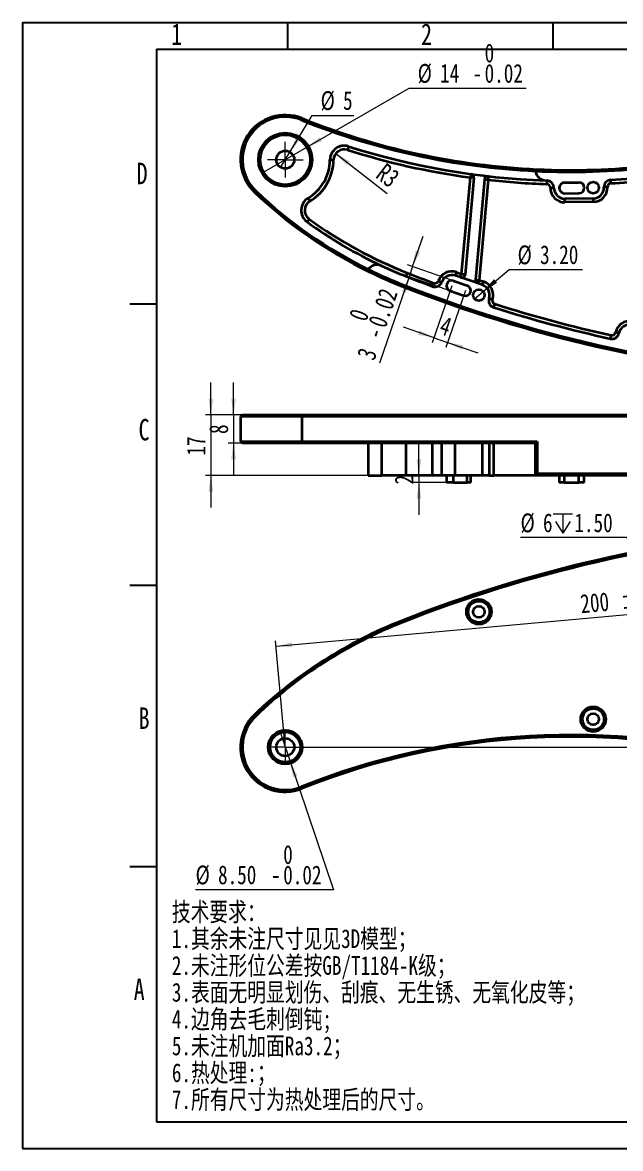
# Model space of a CAD drawing. Header units: millimetres. Extents: x 0 to 297, y 0 to 210.
# Drawn here: x 0 to 111.6, y 0 to 210 of the extents above; entities that cross this region are included whole.
import ezdxf

# ---------------------------------------------------------------- set-up
doc = ezdxf.new("R2010")
doc.units = ezdxf.units.MM
doc.linetypes.add('SLD-中心线', pattern=[34.29, 30.48, -1.27, 1.27, -1.27])
doc.linetypes.add('SLD-实线', pattern=[0])
for name, color, linetype in [('中心线层', 1, 'SLD-中心线'), ('尺寸线层', 83, 'SLD-实线'), ('文本', 7, 'SLD-实线')]:
    doc.layers.add(name, color=color, linetype=linetype)
doc.layers.add('粗实线层', color=7, linetype='SLD-实线', lineweight=35)
doc.styles.add('SLDTEXTSTYLE0', font='长仿宋体', dxfattribs={"bigfont": 'bigfont'})
doc.styles.add('SLDTEXTSTYLE1', font='长仿宋体')
doc.styles.add('SLDTEXTSTYLE2', font='长仿宋体')
doc.dimstyles.new('SLDDIMSTYLE0', dxfattribs={"dimtxt": 3.5, "dimasz": 3, "dimexe": 0, "dimexo": 0.0625, "dimgap": 0.875, "dimtad": 2, "dimlfac": 1.5, "dimrnd": 1e-09, "dimzin": 12, "dimdsep": 46, "dimtxsty": 'SLDTEXTSTYLE2', "dimsah": 1, "dimcen": 0.09, "dimadec": 0, "dimazin": 3, "dimtfac": 1, "dimtmove": 0, "dimatfit": 0, "dimfxl": 0, "dimfrac": 2, "dimtolj": 1, "dimtzin": 12, "dimarcsym": 0})
doc.dimstyles.new('SLDDIMSTYLE1', dxfattribs={"dimtxt": 3.5, "dimasz": 3, "dimexe": 0, "dimexo": 0.0625, "dimgap": 0.875, "dimtad": 0, "dimtih": 1, "dimtoh": 1, "dimlfac": 1.5, "dimrnd": 1e-09, "dimzin": 12, "dimdsep": 46, "dimtxsty": 'SLDTEXTSTYLE2', "dimblk1": 'NONE', "dimsah": 1, "dimcen": 0, "dimadec": 0, "dimazin": 3, "dimtfac": 1, "dimtmove": 0, "dimatfit": 3, "dimldrblk": 'NONE', "dimfxl": 0, "dimfrac": 2, "dimtolj": 1, "dimtzin": 12, "dimarcsym": 0})
doc.dimstyles.new('SLDDIMSTYLE10', dxfattribs={"dimtxt": 3.5, "dimasz": 3, "dimexe": 0, "dimexo": 0.0625, "dimgap": 0.875, "dimtad": 2, "dimlfac": 1.5, "dimrnd": 1e-09, "dimzin": 12, "dimdsep": 46, "dimtxsty": 'SLDTEXTSTYLE2', "dimblk1": 'NONE', "dimsah": 1, "dimcen": 0, "dimadec": 0, "dimazin": 3, "dimtol": 1, "dimtm": 0.02, "dimtfac": 1, "dimtmove": 0, "dimatfit": 3, "dimldrblk": 'NONE', "dimfxl": 0, "dimfrac": 2, "dimtolj": 1, "dimarcsym": 0})
doc.dimstyles.new('SLDDIMSTYLE11', dxfattribs={"dimtxt": 3.5, "dimasz": 3, "dimexe": 0, "dimexo": 0.0625, "dimgap": 0.875, "dimtad": 2, "dimlfac": 1.5, "dimrnd": 1e-09, "dimzin": 12, "dimdsep": 46, "dimtxsty": 'SLDTEXTSTYLE2', "dimsah": 1, "dimcen": 0, "dimadec": 0, "dimazin": 3, "dimtfac": 1, "dimtofl": 0, "dimtmove": 0, "dimatfit": 3, "dimfxl": 0, "dimfrac": 2, "dimtolj": 1, "dimtzin": 12, "dimarcsym": 0})
doc.dimstyles.new('SLDDIMSTYLE2', dxfattribs={"dimtxt": 3.5, "dimasz": 3, "dimexe": 0, "dimexo": 0.0625, "dimgap": 0.875, "dimtad": 2, "dimlfac": 1.5, "dimrnd": 1e-09, "dimzin": 12, "dimdsep": 46, "dimtxsty": 'SLDTEXTSTYLE2', "dimsah": 1, "dimcen": 0.09, "dimadec": 0, "dimazin": 3, "dimtol": 1, "dimtp": 0.02, "dimtm": 0.02, "dimtfac": 1, "dimtofl": 0, "dimtmove": 0, "dimatfit": 3, "dimfxl": 0, "dimfrac": 2, "dimtolj": 1, "dimarcsym": 0})
doc.dimstyles.new('SLDDIMSTYLE3', dxfattribs={"dimtxt": 3.5, "dimasz": 3, "dimexe": 0, "dimexo": 0.0625, "dimgap": 0.875, "dimtad": 2, "dimlfac": 1.5, "dimrnd": 1e-09, "dimzin": 4, "dimdsep": 46, "dimtxsty": 'SLDTEXTSTYLE2', "dimblk1": 'NONE', "dimsah": 1, "dimcen": 0, "dimadec": 0, "dimazin": 1, "dimtol": 1, "dimtm": 0.02, "dimtfac": 1, "dimtmove": 0, "dimatfit": 3, "dimldrblk": 'NONE', "dimfxl": 0, "dimfrac": 2, "dimtolj": 1, "dimarcsym": 0})
doc.dimstyles.new('SLDDIMSTYLE4', dxfattribs={"dimtxt": 3.5, "dimasz": 3, "dimexe": 0, "dimexo": 0.0625, "dimgap": 0.875, "dimtad": 2, "dimlfac": 1.5, "dimrnd": 1e-09, "dimzin": 12, "dimdsep": 46, "dimtxsty": 'SLDTEXTSTYLE2', "dimsah": 1, "dimcen": 0.09, "dimadec": 0, "dimazin": 3, "dimtfac": 1, "dimtofl": 0, "dimtmove": 0, "dimatfit": 3, "dimfxl": 0, "dimfrac": 2, "dimtolj": 1, "dimtzin": 12, "dimarcsym": 0})
doc.dimstyles.new('SLDDIMSTYLE5', dxfattribs={"dimtxt": 3.5, "dimasz": 3, "dimexe": 0, "dimexo": 0.0625, "dimgap": 0.875, "dimtad": 2, "dimlfac": 1.5, "dimrnd": 1e-09, "dimzin": 12, "dimdsep": 46, "dimtxsty": 'SLDTEXTSTYLE2', "dimblk1": 'NONE', "dimsah": 1, "dimcen": 0, "dimadec": 0, "dimazin": 3, "dimtfac": 1, "dimtmove": 0, "dimatfit": 3, "dimldrblk": 'NONE', "dimfxl": 0, "dimfrac": 2, "dimtolj": 1, "dimtzin": 12, "dimarcsym": 0})
doc.dimstyles.new('SLDDIMSTYLE8', dxfattribs={"dimtxt": 3.5, "dimasz": 3, "dimexe": 0, "dimexo": 0.0625, "dimgap": 0.875, "dimtad": 2, "dimlfac": 1.5, "dimrnd": 1e-09, "dimzin": 12, "dimdsep": 46, "dimtxsty": 'SLDTEXTSTYLE2', "dimsah": 1, "dimcen": 0.09, "dimadec": 0, "dimazin": 3, "dimtol": 1, "dimtm": 0.02, "dimtfac": 1, "dimtmove": 0, "dimatfit": 0, "dimfxl": 0, "dimfrac": 2, "dimtolj": 1, "dimarcsym": 0})
doc.dimstyles.new('SLDDIMSTYLE9', dxfattribs={"dimtxt": 3.5, "dimasz": 3, "dimexe": 0, "dimexo": 0.0625, "dimgap": 0.875, "dimtad": 2, "dimlfac": 1.5, "dimrnd": 1e-09, "dimzin": 4, "dimdsep": 46, "dimtxsty": 'SLDTEXTSTYLE2', "dimblk1": 'NONE', "dimsah": 1, "dimcen": 0, "dimadec": 0, "dimazin": 1, "dimtfac": 1, "dimtmove": 0, "dimatfit": 3, "dimldrblk": 'NONE', "dimfxl": 0, "dimfrac": 2, "dimtolj": 1, "dimtzin": 12, "dimarcsym": 0})

# ---------------------------------------------------------------- blocks, each defined once
blk = doc.blocks.new('_D')
at = {"layer": '尺寸线层', "linetype": 'SLD-实线', "lineweight": 18}
for p, q in [((39.37, 136.86), (39.37, 142.86)), ((41.02, 136.86), (38.37, 136.86)), ((39.37, 136.86), (39.37, 131.53)), ((41.02, 131.53), (38.37, 131.53)), ((39.37, 131.53), (39.37, 125.53))]:
    blk.add_line(p, q, dxfattribs=at)
for points in [[(39.37, 136.86), (39.82, 139.86), (38.92, 139.86)], [(39.37, 131.53), (38.92, 128.53), (39.82, 128.53)]]:
    blk.add_solid(points, dxfattribs=at)
at = {"layer": '尺寸线层', "linetype": 'SLD-实线', "lineweight": 18, "insert": (34.86, 133.26), "char_height": 3.5, "attachment_point": 1, "rotation": 90, "style": 'SLDTEXTSTYLE2'}
blk.add_mtext('8', dxfattribs=at)
blk = doc.blocks.new('_D_1')
at = {"layer": '尺寸线层', "linetype": 'SLD-实线', "lineweight": 18}
for p, q in [((35.14, 136.86), (35.14, 142.86)), ((41.02, 136.86), (34.14, 136.86)), ((35.14, 136.86), (35.14, 125.53)), ((64.52, 125.53), (34.14, 125.53)), ((35.14, 125.53), (35.14, 119.53))]:
    blk.add_line(p, q, dxfattribs=at)
for points in [[(35.14, 136.86), (35.59, 139.86), (34.69, 139.86)], [(35.14, 125.53), (34.69, 122.53), (35.59, 122.53)]]:
    blk.add_solid(points, dxfattribs=at)
at = {"layer": '尺寸线层', "linetype": 'SLD-实线', "lineweight": 18, "insert": (30.63, 129.24), "char_height": 3.5, "attachment_point": 1, "rotation": 90, "style": 'SLDTEXTSTYLE2'}
blk.add_mtext('17', dxfattribs=at)
blk = doc.blocks.new('_D_2')
at = {"layer": '尺寸线层', "linetype": 'SLD-实线', "lineweight": 18}
for p, q in [((73.96, 125.53), (73.96, 131.53)), ((80.75, 125.53), (72.96, 125.53)), ((80.43, 124.19), (72.96, 124.19)), ((73.96, 125.53), (73.96, 124.19)), ((73.96, 124.19), (73.96, 118.19))]:
    blk.add_line(p, q, dxfattribs=at)
for points in [[(73.96, 125.53), (74.41, 128.53), (73.51, 128.53)], [(73.96, 124.19), (73.51, 121.19), (74.41, 121.19)]]:
    blk.add_solid(points, dxfattribs=at)
at = {"layer": '尺寸线层', "linetype": 'SLD-实线', "lineweight": 18, "insert": (69.44, 123.85), "char_height": 3.5, "attachment_point": 1, "rotation": 90, "style": 'SLDTEXTSTYLE2'}
blk.add_mtext('2', dxfattribs=at)
blk = doc.blocks.new('SW_SYMBOL_HOLE_DEPTH')
at = {"layer": '尺寸线层', "color": 0, "linetype": 'SLD-实线', "lineweight": 18}
for p, q in [((0, 875), (800, 875)), ((100, 555), (400, 75)), ((400, 875), (400, 75)), ((700, 555), (400, 75))]:
    blk.add_line(p, q, dxfattribs=at)
blk = doc.blocks.new('_D_3')
at = {"layer": '尺寸线层', "linetype": 'SLD-实线', "lineweight": 18}
for p, q in [((112.67, 113.94), (92.92, 113.94)), ((117, 110), (112.67, 113.94)), ((119.96, 107.31), (117, 110))]:
    blk.add_line(p, q, dxfattribs=at)
blk.add_solid([(117, 110), (115.08, 112.36), (114.48, 111.69)], dxfattribs=at)
at = {"layer": '尺寸线层', "linetype": 'SLD-实线', "lineweight": 18, "xscale": 0.004511737089201878, "yscale": 0.004511737089201878, "zscale": 0.004511737089201878}
blk.add_blockref('SW_SYMBOL_HOLE_DEPTH', (99, 114.42), dxfattribs=at)
at = {"layer": '尺寸线层', "linetype": 'SLD-实线', "lineweight": 18, "char_height": 3.5, "attachment_point": 1, "style": 'SLDTEXTSTYLE2'}
for s, insert in [('%%c', (92.92, 118.43)), ('6', (97.11, 118.45)), ('1.50', (102.97, 118.45))]:
    blk.add_mtext(s, dxfattribs=dict(at, insert=insert))
blk = doc.blocks.new('_None')
blk = doc.blocks.new('_D_4')
at = {"layer": '尺寸线层', "linetype": 'SLD-实线', "lineweight": 18}
for p, q in [((47.32, 93.67), (180.11, 105.67)), ((181.81, 86.86), (180.02, 106.66)), ((49.02, 74.86), (47.23, 94.66))]:
    blk.add_line(p, q, dxfattribs=at)
for points in [[(180.11, 105.67), (177.08, 105.85), (177.17, 104.95)], [(47.32, 93.67), (50.35, 93.49), (50.27, 94.39)]]:
    blk.add_solid(points, dxfattribs=at)
at = {"layer": '尺寸线层', "linetype": 'SLD-实线', "lineweight": 18, "char_height": 3.5, "attachment_point": 1, "rotation": 5.1636, "style": 'SLDTEXTSTYLE2'}
for s, insert in [('200', (103.93, 103.31)), (' ±0.02', (109.67, 103.83))]:
    blk.add_mtext(s, dxfattribs=dict(at, insert=insert))
blk = doc.blocks.new('_D_5')
at = {"layer": '尺寸线层', "linetype": 'SLD-实线', "lineweight": 18}
for p, q in [((48.11, 77.54), (49.93, 72.17)), ((49.93, 72.17), (58.01, 48.26)), ((58.01, 48.26), (32.29, 48.26))]:
    blk.add_line(p, q, dxfattribs=at)
blk.add_solid([(49.93, 72.17), (50.46, 69.19), (51.31, 69.48)], dxfattribs=at)
at = {"layer": '尺寸线层', "linetype": 'SLD-实线', "lineweight": 18, "char_height": 3.5, "attachment_point": 1, "style": 'SLDTEXTSTYLE2'}
for s, insert in [('0', (48.64, 56.57)), ('%%c', (32.29, 52.77)), ('8.50', (36.48, 52.79)), ('0.02', (48.64, 52.77)), ('-', (46.38, 52.77))]:
    blk.add_mtext(s, dxfattribs=dict(at, insert=insert))
blk = doc.blocks.new('_D_6')
at = {"layer": '尺寸线层', "linetype": 'SLD-实线', "lineweight": 18}
for p, q in [((195.81, 86.86), (210.43, 86.86)), ((209.43, 74.86), (209.43, 86.86)), ((52.35, 74.86), (210.43, 74.86)), ((209.43, 74.86), (209.43, 69.57))]:
    blk.add_line(p, q, dxfattribs=at)
for points in [[(209.43, 86.86), (208.98, 83.86), (209.88, 83.86)], [(209.43, 74.86), (209.88, 77.86), (208.98, 77.86)]]:
    blk.add_solid(points, dxfattribs=at)
at = {"layer": '尺寸线层', "linetype": 'SLD-实线', "lineweight": 18, "insert": (204.92, 69.57), "char_height": 3.5, "attachment_point": 1, "rotation": 90, "style": 'SLDTEXTSTYLE2'}
blk.add_mtext('18', dxfattribs=at)
blk = doc.blocks.new('SW_CENTERMARKSYMBOL_2')
at = {"layer": '中心线层', "color": 0, "linetype": 'SLD-中心线', "lineweight": 18}
for p, q in [((0, 1.67), (0, 3.33)), ((-1.67, 0), (-3.33, 0)), ((0, 0), (-1.67, 0)), ((0, 0), (0, 1.67)), ((0, 0), (0, -1.67)), ((0, 0), (1.67, 0)), ((1.67, 0), (3.33, 0)), ((0, -1.67), (0, -3.33))]:
    blk.add_line(p, q, dxfattribs=at)
blk = doc.blocks.new('_D_10')
at = {"layer": '尺寸线层', "linetype": 'SLD-实线', "lineweight": 18}
for p, q in [((49.88, 185.84), (54.03, 192.68)), ((54.03, 192.68), (61.82, 192.68)), ((48.16, 182.98), (49.88, 185.84))]:
    blk.add_line(p, q, dxfattribs=at)
blk.add_solid([(49.88, 185.84), (51.82, 188.17), (51.05, 188.63)], dxfattribs=at)
at = {"layer": '尺寸线层', "linetype": 'SLD-实线', "lineweight": 18, "char_height": 3.5, "attachment_point": 1, "style": 'SLDTEXTSTYLE2'}
for s, insert in [('%%c', (55.62, 197.19)), ('5', (59.8, 197.21))]:
    blk.add_mtext(s, dxfattribs=dict(at, insert=insert))
blk = doc.blocks.new('_D_13')
at = {"layer": '尺寸线层', "linetype": 'SLD-实线', "lineweight": 18}
for p, q in [((72.79, 164.47), (74.73, 170.14)), ((80.43, 161.85), (71.84, 164.79)), ((72.79, 164.47), (72.14, 162.58)), ((72.14, 162.58), (66.61, 146.45)), ((79.78, 159.95), (71.19, 162.9))]:
    blk.add_line(p, q, dxfattribs=at)
for points in [[(72.79, 164.47), (74.19, 167.16), (73.33, 167.45)], [(72.14, 162.58), (70.74, 159.88), (71.59, 159.59)]]:
    blk.add_solid(points, dxfattribs=at)
at = {"layer": '尺寸线层', "linetype": 'SLD-实线', "lineweight": 18, "char_height": 3.5, "attachment_point": 1, "rotation": 71.0623, "style": 'SLDTEXTSTYLE2'}
for s, insert in [('0.02', (64.41, 153.96)), ('0', (60.81, 155.19)), ('-', (63.68, 151.82)), ('3', (62.31, 147.92))]:
    blk.add_mtext(s, dxfattribs=dict(at, insert=insert))
blk = doc.blocks.new('_D_14')
at = {"layer": '尺寸线层', "linetype": 'SLD-实线', "lineweight": 18}
for p, q in [((80.1, 160.9), (76.45, 150.26)), ((82.62, 160.04), (78.97, 149.4)), ((76.78, 151.21), (71.1, 153.15)), ((76.78, 151.21), (79.3, 150.34)), ((79.3, 150.34), (84.97, 148.39))]:
    blk.add_line(p, q, dxfattribs=at)
for points in [[(76.78, 151.21), (74.08, 152.61), (73.79, 151.75)], [(79.3, 150.34), (81.99, 148.94), (82.28, 149.79)]]:
    blk.add_solid(points, dxfattribs=at)
at = {"layer": '尺寸线层', "linetype": 'SLD-实线', "lineweight": 18, "insert": (78.69, 155.32), "char_height": 3.5, "attachment_point": 1, "rotation": 341.0623, "style": 'SLDTEXTSTYLE2'}
blk.add_mtext('4', dxfattribs=at)
blk = doc.blocks.new('_D_15')
at = {"layer": '尺寸线层', "linetype": 'SLD-实线', "lineweight": 18}
for p, q in [((85.96, 159.86), (90.78, 163.91)), ((90.78, 163.91), (104.46, 163.91)), ((84.33, 158.48), (85.96, 159.86))]:
    blk.add_line(p, q, dxfattribs=at)
blk.add_solid([(85.96, 159.86), (88.55, 161.44), (87.97, 162.13)], dxfattribs=at)
at = {"layer": '尺寸线层', "linetype": 'SLD-实线', "lineweight": 18, "char_height": 3.5, "attachment_point": 1, "style": 'SLDTEXTSTYLE2'}
for s, insert in [('%%c', (92.37, 168.42)), ('3.20', (96.56, 168.45))]:
    blk.add_mtext(s, dxfattribs=dict(at, insert=insert))
blk = doc.blocks.new('_D_16')
at = {"layer": '尺寸线层', "linetype": 'SLD-实线', "lineweight": 18}
for p, q in [((53.06, 186.74), (72.14, 197.76)), ((72.14, 197.76), (94, 197.76)), ((44.98, 182.08), (53.06, 186.74))]:
    blk.add_line(p, q, dxfattribs=at)
blk.add_solid([(53.06, 186.74), (55.89, 187.85), (55.44, 188.63)], dxfattribs=at)
at = {"layer": '尺寸线层', "linetype": 'SLD-实线', "lineweight": 18, "char_height": 3.5, "attachment_point": 1, "style": 'SLDTEXTSTYLE2'}
for s, insert in [('0', (86.22, 206.07)), ('%%c', (73.73, 202.27)), ('14', (77.92, 202.3)), ('0.02', (86.22, 202.27)), ('-', (83.96, 202.27))]:
    blk.add_mtext(s, dxfattribs=dict(at, insert=insert))
blk = doc.blocks.new('_D_17')
at = {"layer": '尺寸线层', "linetype": 'SLD-实线', "lineweight": 18}
blk.add_line((58.43, 185.57), (68.02, 178.13), dxfattribs=at)
blk.add_solid([(58.43, 185.57), (60.53, 183.38), (61.08, 184.09)], dxfattribs=at)
at = {"layer": '尺寸线层', "linetype": 'SLD-实线', "lineweight": 18, "insert": (67.82, 183.97), "char_height": 3.5, "attachment_point": 1, "rotation": 322.5202, "style": 'SLDTEXTSTYLE2'}
blk.add_mtext('R3', dxfattribs=at)
blk = doc.blocks.new('SW_CENTERMARKSYMBOL_15')
at = {"layer": '中心线层', "color": 0, "linetype": 'SLD-中心线', "lineweight": 18}
for p, q in [((0, 1.67), (0, 3.33)), ((-1.67, 0), (-3.33, 0)), ((0, 0), (-1.67, 0)), ((0, 0), (0, 1.67)), ((0, 0), (0, -1.67)), ((0, 0), (1.67, 0)), ((1.67, 0), (3.33, 0)), ((0, -1.67), (0, -3.33))]:
    blk.add_line(p, q, dxfattribs=at)

msp = doc.modelspace()

# ---------------------------------------------------------------- linework, layer by layer
for p, q in [((0, 210), (297, 210)), ((0, 210), (0, 0)), ((49.5, 205), (49.5, 210)), ((99, 205), (99, 210)), ((25, 205), (25, 5)), ((25, 205), (292, 205)), ((25, 157.5), (20, 157.5)), ((25, 105), (20, 105)), ((25, 52.5), (20, 52.5)), ((25, 5), (292, 5)), ((0, 0), (297, 0))]:
    msp.add_line(p, q)
at = {"layer": '粗实线层', "linetype": 'SLD-实线', "lineweight": 35}
for p, q in [((52.1238, 192.1444), (51.9997, 191.835)), ((60.8289, 186.8944), (60.6268, 186.2591)), ((57.3538, 184.3671), (58.0205, 184.3636)), ((81.9341, 163.0909), (83.5524, 181.0786)), ((84.2164, 181.0189), (82.5981, 163.0312)), ((83.6431, 181.7391), (83.5524, 181.0786)), ((84.2164, 181.0189), (83.5524, 181.0786)), ((86.198, 180.7249), (84.5167, 162.0367)), ((86.862, 180.6651), (85.1807, 161.977)), ((86.198, 180.7249), (86.862, 180.6651)), ((86.9366, 181.3276), (86.862, 180.6651)), ((109.789, 180.013), (109.7522, 180.6786)), ((43.2801, 178.3696), (43.5097, 178.6112)), ((97.8404, 180.5402), (97.819, 179.8739)), ((98.4801, 179.181), (99.1467, 179.171)), ((101.1349, 180.1409), (103.8014, 180.1719)), ((109.1442, 179.3048), (108.478, 179.2794)), ((53.6295, 176.6801), (53.2881, 177.2527)), ((101.1581, 178.1411), (103.8246, 178.172)), ((106.5027, 177.2031), (101.1697, 177.1411)), ((101.1775, 176.4745), (101.1697, 177.1411)), ((106.5105, 176.5365), (101.1775, 176.4745)), ((106.5105, 176.5365), (106.5027, 177.2031)), ((53.4782, 173.3442), (53.0864, 172.8048)), ((71.7462, 163.3182), (71.5017, 162.698)), ((77.5921, 161.8026), (78.2194, 161.5771)), ((80.426, 161.8463), (82.9484, 160.9809)), ((80.9669, 163.4228), (80.7506, 162.7922)), ((85.7952, 161.0613), (80.7506, 162.7922)), ((80.9669, 163.4228), (81.9341, 163.0909)), ((81.7178, 162.4604), (81.9341, 163.0909)), ((82.5981, 163.0312), (81.9341, 163.0909)), ((84.5167, 162.0367), (85.1807, 161.977)), ((84.9643, 161.3464), (85.1807, 161.977)), ((85.1807, 161.977), (86.0116, 161.6919)), ((70.8902, 161.1475), (70.768, 160.8374)), ((76.7447, 161.4082), (76.5133, 160.7829)), ((79.777, 159.9546), (82.2993, 159.0892)), ((85.7952, 161.0613), (86.0116, 161.6919)), ((87.0472, 158.5482), (87.6808, 158.3411)), ((87.9063, 156.8739), (88.1076, 157.5094)), ((109.7072, 151.028), (109.8509, 151.679)), ((111.2887, 152.0479), (110.6364, 152.1856)), ((41.0206, 136.8593), (40.6872, 136.5259)), ((40.6872, 136.5259), (40.6872, 131.8593)), ((52.1238, 136.5259), (40.6872, 136.5259)), ((41.0206, 136.8593), (51.9997, 136.8593)), ((52.1238, 136.5259), (51.9997, 136.8593)), ((51.9997, 136.8593), (138.1511, 136.8593)), ((52.1238, 136.5259), (52.1238, 131.8593)), ((138.0622, 136.5259), (52.1238, 136.5259)), ((40.6872, 131.8593), (41.0206, 131.5259)), ((40.6872, 131.8593), (52.1238, 131.8593)), ((51.9997, 131.5259), (41.0206, 131.5259)), ((52.1238, 131.8593), (51.9997, 131.5259)), ((95.7015, 131.5259), (51.9997, 131.5259)), ((52.1238, 131.8593), (96.0182, 131.8593)), ((64.5107, 131.5259), (64.5107, 125.5468)), ((66.9999, 131.5259), (66.9999, 125.5259)), ((71.5017, 131.5259), (71.5017, 125.5259)), ((76.5133, 125.5259), (76.5133, 131.5259)), ((78.2194, 125.5259), (78.2194, 131.5259)), ((80.7506, 125.5259), (80.7506, 131.5259)), ((85.7952, 125.5259), (85.7952, 131.5259)), ((87.1461, 125.5259), (87.1461, 131.5259)), ((87.9063, 125.5259), (87.9063, 131.5259)), ((95.6986, 125.5502), (95.6986, 131.5502)), ((96.0182, 131.8593), (96.0182, 125.8593)), ((64.5228, 125.5259), (66.9999, 125.5259)), ((71.5017, 125.5259), (66.9999, 125.5259)), ((76.5133, 125.5259), (71.5017, 125.5259)), ((78.2194, 125.5259), (76.5133, 125.5259)), ((80.7506, 125.5259), (78.2194, 125.5259)), ((79.1015, 125.5259), (79.1015, 124.1926)), ((80.426, 124.1926), (79.1015, 124.1926)), ((80.426, 124.1926), (80.426, 125.5259)), ((80.426, 124.1926), (82.9484, 124.1926)), ((85.7952, 125.5259), (80.7506, 125.5259)), ((82.9484, 124.1926), (82.9484, 125.5259)), ((83.6238, 124.1926), (82.9484, 124.1926)), ((83.6238, 124.1926), (83.6238, 125.5259)), ((87.1461, 125.5259), (85.7952, 125.5259)), ((87.1461, 125.5259), (87.9063, 125.5259)), ((95.6873, 125.5259), (87.9063, 125.5259)), ((138.1511, 125.5259), (95.7015, 125.5259)), ((96.0182, 125.8593), (138.0622, 125.8593)), ((100.1465, 125.5259), (100.1465, 124.1926)), ((101.1349, 124.1926), (100.1465, 124.1926)), ((101.1349, 124.1926), (101.1349, 125.5259)), ((101.1349, 124.1926), (103.8014, 124.1926)), ((103.8014, 124.1926), (103.8014, 125.5259)), ((104.813, 124.1926), (103.8014, 124.1926)), ((104.813, 124.1926), (104.813, 125.5259)), ((70.768, 98.4307), (70.8902, 98.1206)), ((43.2801, 80.8985), (43.5097, 80.6569)), ((52.1238, 67.1237), (51.9997, 67.4331))]:
    msp.add_line(p, q, dxfattribs=at)
for centre, radius in [((49.0206, 184.4104), 5), ((49.0206, 184.4104), 4.6667), ((49.0206, 184.4104), 1.6667), ((106.4795, 179.2029), 1.0667), ((85.1461, 159.1696), 1.0667), ((85.1461, 100.0985), 2.3333), ((85.1461, 100.0985), 2), ((85.1461, 100.0985), 1.0667), ((106.4795, 80.0652), 2.3333), ((106.4795, 80.0652), 2), ((106.4795, 80.0652), 1.0667), ((49.0206, 74.8577), 3.1667), ((49.0206, 74.8577), 2.8333), ((49.0206, 74.8577), 1.6667)]:
    msp.add_circle(centre, radius, dxfattribs=at)
for centre, radius, start, end in [((49.0206, 184.4104), 8.3333, 68.136733, 226.460295), ((49.0206, 184.4104), 8, 68.136733, 226.460295), ((102.2122, 316.9742), 134.8373, 248.136733, 267.232385), ((102.2122, 316.9742), 134.504, 248.136733, 267.36055), ((60.0204, 184.3532), 2.6667, 72.352167, 179.701966), ((102.2122, 316.9742), 134.8373, 267.232385, 285.458208), ((102.2122, 316.9742), 134.504, 267.36055, 285.458208), ((60.0204, 184.3532), 2, 72.352167, 179.701966), ((102.2122, 316.9742), 137.1707, 252.352167, 262.181642), ((102.2122, 316.9742), 136.504, 252.352167, 268.071394), ((49.0206, 184.4104), 8.3333, 300.804046, 359.701966), ((49.0206, 184.4104), 9, 300.804046, 359.701966), ((83.5524, 181.0786), 0.6667, 354.859034, 82.181642), ((86.862, 180.6651), 0.6667, 83.574833, 174.859034), ((102.2122, 316.9742), 137.1707, 263.574833, 268.16468), ((97.6856, 182.5464), 2, 187.245698, 268.071394), ((109.8268, 179.3309), 1.3497, 93.166444, 182.189783), ((102.2122, 316.9742), 136.504, 273.166444, 279.644109), ((102.0826, 240.2486), 85.0291, 226.460295, 243.785741), ((102.2122, 316.9742), 136.504, 268.071394, 268.16468), ((97.7971, 179.1912), 0.6831, 359.141341, 88.16468), ((97.7971, 179.1912), 1.3497, 359.141341, 88.16468), ((101.1465, 179.141), 2.6667, 179.141341, 270.665562), ((101.1465, 179.141), 2, 179.141341, 270.665562), ((101.1465, 179.141), 1, 90.665562, 270.665562), ((103.813, 179.172), 1, 270.665562, 90.665562), ((106.4795, 179.2029), 2, 270.665562, 2.189783), ((106.4795, 179.2029), 2.6667, 270.665562, 2.189783), ((109.8268, 179.3309), 0.6831, 93.166444, 182.189783), ((102.2122, 316.9742), 137.1707, 273.166444, 275.89551), ((102.0826, 240.2486), 85.3624, 226.460295, 243.992856), ((54.6537, 174.9623), 2.6667, 120.804046, 234.002527), ((54.6537, 174.9623), 2, 120.804046, 234.002527), ((102.0826, 240.2486), 83.3624, 234.002527, 245.111998), ((102.0826, 240.2486), 82.6958, 234.002527, 248.478925), ((66.1582, 162.8136), 2, 65.111998, 144.85545), ((102.0826, 240.2486), 85.0291, 243.785741, 248.478925), ((102.0826, 240.2486), 83.3624, 245.111998, 248.478925), ((102.0826, 240.2486), 85.3624, 243.992856, 248.478925), ((164.1588, 397.6683), 252.5795, 248.478925, 249.69598), ((164.1588, 397.6683), 251.9128, 248.478925, 249.69598), ((76.973, 162.0252), 0.6579, 249.69598, 340.226079), ((80.1015, 160.9005), 2.6667, 71.062261, 160.226079), ((80.1015, 160.9005), 2, 71.062261, 160.226079), ((80.1015, 160.9005), 1, 71.062261, 251.062261), ((81.9341, 163.0909), 0.6667, 251.062261, 354.859034), ((85.1807, 161.977), 0.6667, 174.859034, 251.062261), ((164.1588, 397.6683), 254.5795, 248.478925, 265.598783), ((164.1588, 397.6683), 254.2462, 248.478925, 265.598783), ((76.973, 162.0252), 1.3246, 249.69598, 340.226079), ((82.6238, 160.035), 1, 251.062261, 71.062261), ((85.1461, 159.1696), 2, 341.898443, 71.062261), ((85.1461, 159.1696), 2.6667, 341.898443, 71.062261), ((88.3062, 158.1366), 1.3246, 161.898443, 252.428542), ((88.3062, 158.1366), 0.6579, 161.898443, 252.428542), ((164.1588, 397.6683), 251.9128, 252.428542, 257.550323), ((164.1588, 397.6683), 252.5795, 252.428542, 257.550323), ((113.2456, 151.6348), 2.6667, 78.916604, 168.080422), ((113.2456, 151.6348), 2, 78.916604, 168.080422), ((109.9927, 152.3215), 1.3246, 257.550323, 348.080422), ((109.9927, 152.3215), 0.6579, 257.550323, 348.080422), ((164.1588, -138.4002), 254.5795, 94.401217, 111.521075), ((164.1588, -138.4002), 254.2462, 94.401217, 111.521075), ((102.0826, 19.0195), 85.3624, 111.521075, 133.539705), ((102.0826, 19.0195), 85.0291, 111.521075, 133.539705), ((49.0206, 74.8577), 8.3333, 133.539705, 291.863267), ((49.0206, 74.8577), 8, 133.539705, 291.863267), ((102.2122, -57.7061), 134.8373, 74.541792, 111.863267), ((102.2122, -57.7061), 134.504, 74.541792, 111.863267)]:
    msp.add_arc(centre, radius, start, end, dxfattribs=at)
for points in [[(95.6986, 182.3186), (95.8051, 182.4166), (95.9116, 182.5148), (96.0182, 182.6129)], [(95.7015, 182.2941), (95.7005, 182.3023), (95.6995, 182.3104), (95.6986, 182.3186)], [(64.5107, 163.9476), (64.5147, 163.9533), (64.5187, 163.9591), (64.5228, 163.9649)], [(64.6526, 163.53), (64.6054, 163.6691), (64.5581, 163.8083), (64.5107, 163.9476)], [(95.6986, 131.5502), (95.8051, 131.6533), (95.9116, 131.7563), (96.0182, 131.8593)], [(64.5107, 125.5468), (64.5147, 125.5399), (64.5187, 125.5329), (64.5228, 125.5259)], [(95.6986, 125.5502), (95.8051, 125.6533), (95.9116, 125.7563), (96.0182, 125.8593)], [(95.7015, 125.5259), (95.7005, 125.534), (95.6995, 125.5421), (95.6986, 125.5502)]]:
    msp.add_open_spline(points, degree=3, dxfattribs=at)

# ---------------------------------------------------------------- block references
at = {"layer": '中心线层', "linetype": 'SLD-中心线', "lineweight": 18}
for name, p in [('SW_CENTERMARKSYMBOL_15', (49.0206, 184.4104)), ('SW_CENTERMARKSYMBOL_2', (49.0206, 74.8577))]:
    msp.add_blockref(name, p, dxfattribs=at)

# ---------------------------------------------------------------- texts
at = {"layer": '文本', "linetype": 'SLD-实线', "lineweight": 18, "attachment_point": 1}
for s, insert, char_height, style in [('1', (27.7205, 209.8118), 4, 'SLDTEXTSTYLE1'), ('2', (74.3597, 209.8118), 4, 'SLDTEXTSTYLE1'), ('D', (21.2937, 183.851), 4, 'SLDTEXTSTYLE1'), ('C', (21.6612, 136.0618), 4, 'SLDTEXTSTYLE1'), ('B', (21.6612, 82.2545), 4, 'SLDTEXTSTYLE1'), ('技术要求：', (27.8644, 45.8841), 3.5, 'SLDTEXTSTYLE0'), ('1.其余未注尺寸见见3D模型；', (27.8644, 40.8841), 3.5, 'SLDTEXTSTYLE0'), ('2.未注形位公差按GB/T1184-K级；', (27.8644, 35.8841), 3.5, 'SLDTEXTSTYLE0'), ('A', (20.7491, 31.6776), 4, 'SLDTEXTSTYLE1'), ('3.表面无明显划伤、刮痕、无生锈、无氧化皮等；', (27.8644, 30.8841), 3.5, 'SLDTEXTSTYLE0'), ('4.边角去毛刺倒钝;', (27.8644, 25.8841), 3.5, 'SLDTEXTSTYLE0'), ('5.未注机加面Ra3.2；', (27.8644, 20.8841), 3.5, 'SLDTEXTSTYLE0'), ('6.热处理:；', (27.8644, 15.8841), 3.5, 'SLDTEXTSTYLE0'), ('7.所有尺寸为热处理后的尺寸。', (27.8644, 10.8841), 3.5, 'SLDTEXTSTYLE0')]:
    msp.add_mtext(s, dxfattribs=dict(at, insert=insert, char_height=char_height, style=style))

# ---------------------------------------------------------------- dimensions: what is measured, and where the dimension line sits
at = {"layer": '尺寸线层', "linetype": 'SLD-实线', "lineweight": 18}
for p1, p2, dimstyle, picture, middle in [((44.9791, 182.0771), (53.062, 186.7438), 'SLDDIMSTYLE10', '_D_16', (83.8647, 201.5613)), ((48.157, 182.9849), (49.8842, 185.8359), 'SLDDIMSTYLE5', '_D_10', (58.7157, 194.8919)), ((84.3297, 158.4832), (85.9626, 159.856), 'SLDDIMSTYLE9', '_D_15', (98.4181, 166.1263)), ((48.1134, 77.5419), (49.9277, 72.1735), 'SLDDIMSTYLE3', '_D_5', (44.3582, 52.059))]:
    dim = msp.add_diameter_dim_2p(p1=p1, p2=p2, dimstyle=dimstyle, dxfattribs=at)
    dim.commit()
    dim.dimension.update_dxf_attribs({"geometry": picture, "text_midpoint": middle, "dimtype": 163})
dim = msp.add_radius_dim(center=(60.0204, 184.3532), mpoint=(58.4333, 185.5702), dimstyle='SLDDIMSTYLE11', dxfattribs=at)
dim.commit()
dim.dimension.update_dxf_attribs({"geometry": '_D_17', "text_midpoint": (66.8041, 179.1517), "dimtype": 164})
for base, p1, p2, angle, dimstyle, picture, middle in [((72.1371, 162.5759), (80.426, 161.8463), (79.777, 159.9546), 71.062261, 'SLDDIMSTYLE8', '_D_13', (68.9036, 153.152)), ((79.2978, 150.3415), (80.1015, 160.9005), (82.6238, 160.035), 341.062261, 'SLDDIMSTYLE0', '_D_14', (78.0367, 150.7742)), ((35.1394, 125.5259), (41.0206, 136.8593), (64.5228, 125.5259), 90, 'SLDDIMSTYLE0', '_D_1', (35.1394, 131.1926)), ((39.3704, 131.5259), (41.0206, 136.8593), (41.0206, 131.5259), 90, 'SLDDIMSTYLE0', '_D', (39.3704, 134.1926)), ((73.9563, 124.1926), (80.7506, 125.5259), (80.426, 124.1926), 90, 'SLDDIMSTYLE0', '_D_2', (73.9563, 124.8593)), ((180.1129, 105.6689), (49.0206, 74.8577), (181.8128, 86.8577), 5.163607, 'SLDDIMSTYLE2', '_D_4', (113.7168, 99.6689)), ((209.4346, 86.8577), (52.3539, 74.8577), (195.8128, 86.8577), 90, 'SLDDIMSTYLE4', '_D_6', (209.4346, 71.6104))]:
    dim = msp.add_linear_dim(base=base, p1=p1, p2=p2, angle=angle, dimstyle=dimstyle, dxfattribs=at)
    dim.commit()
    dim.dimension.update_dxf_attribs({"geometry": picture, "text_midpoint": middle, "dimtype": 160})
dim = msp.add_diameter_dim_2p(p1=(119.9592, 107.3131), p2=(116.9997, 110.0041), text='<>{\\fGDT;x}1.50', dimstyle='SLDDIMSTYLE1', dxfattribs=at)
dim.commit()
dim.dimension.update_dxf_attribs({"geometry": '_D_3', "text_midpoint": (102.0018, 116.1345), "dimtype": 163})

doc.saveas('drawing.dxf')
